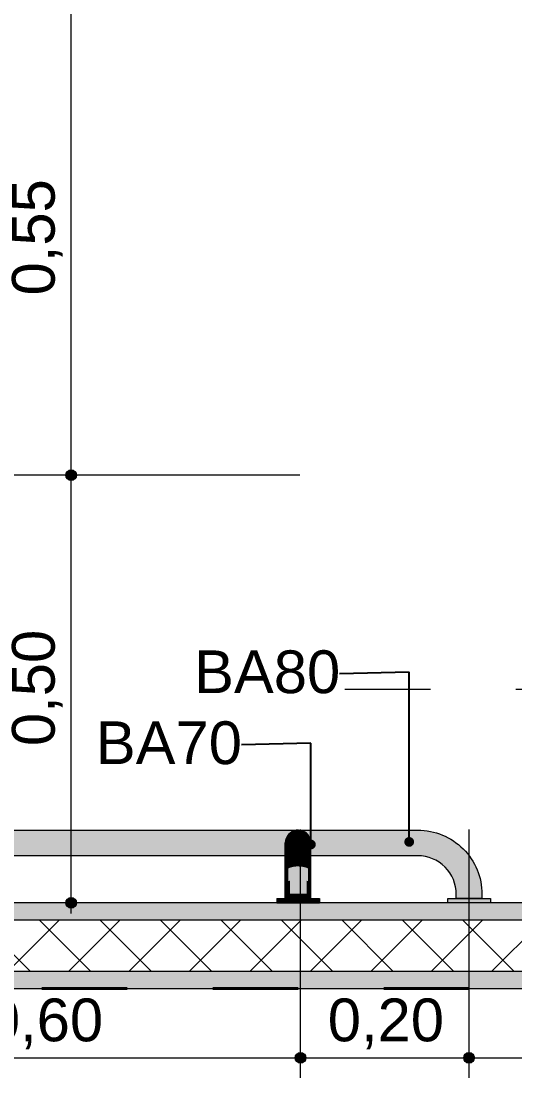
# Model space of a CAD drawing. Header units: metres. Extents: x -1.9 to 95.3, y -2.2 to 2.5.
# Drawn here: x 47.568 to 48.145, y -2.135 to -0.899 of the extents above; entities that cross this region are included whole.
import ezdxf

# ---------------------------------------------------------------- set-up
doc = ezdxf.new("R2010")
doc.units = ezdxf.units.M
doc.header["$MEASUREMENT"] = 0
doc.linetypes.add('Dashed', pattern=[0.035, 0.0225, -0.0125])
for name, color, linetype, lineweight in [('0_Caneta_No__1', 7, 'Continuous', 40), ('NOTAS-DETALHAMENTO.EXEC_Caneta_No__1', 7, 'Continuous', 40), ('NOTAS-DETALHAMENTO.EXEC_Caneta_No__241', 7, 'Continuous', 13), ('PAREDE CONSTRUIR_Caneta_No__241', 7, 'Continuous', 13), ('PAREDE CONSTRUIR_Caneta_No__255', 255, 'Continuous', 0), ('PAREDE CONSTRUIR_Caneta_No__83', 84, 'Continuous', 0)]:
    doc.layers.add(name, color=color, linetype=linetype, lineweight=lineweight)
for name, color, linetype, lineweight, true_color in [('0_Caneta_No__167', 7, 'Continuous', 0, 0x0035d5), ('0_Caneta_No__25', 7, 'Continuous', 13, 0x982312), ('EIXO HIDRÁULICO - Executivo.EXEC_Caneta_No__167', 7, 'Continuous', 0, 0x0035d5), ('LOUCAS-METAIS.ARQ_Caneta_No__18', 7, 'Continuous', 0, 0xdfdfdf), ('LOUCAS-METAIS.ARQ_Caneta_No__96', 7, 'Continuous', 0, 0xb6b6b6)]:
    doc.layers.add(name, color=color, linetype=linetype, lineweight=lineweight, true_color=true_color)
doc.styles.add('GENERATED_STYLE_1', font='arial.ttf')
doc.dimstyles.new('GENERATED_STYLE__1', dxfattribs={"dimtxt": 0.05, "dimasz": 0.02375, "dimexe": 0.18, "dimexo": 0.267183, "dimgap": 0, "dimtad": 1, "dimtih": 1, "dimtoh": 1, "dimzin": 0, "dimdsep": 46, "dimtxsty": 'GENERATED_STYLE_1', "dimblk": 'ARROWHEAD_11', "dimblk1": 'ARROWHEAD_11', "dimblk2": 'ARROWHEAD_11', "dimcen": 0.09, "dimclrd": 256, "dimclre": 256, "dimclrt": 256, "dimadec": 0, "dimazin": 0, "dimtfac": 1, "dimtdec": 4, "dimtmove": 0, "dimatfit": 3, "dimfxl": 0, "dimtolj": 1, "dimtzin": 0, "dimarcsym": 0})
doc.dimstyles.new('GENERATED_STYLE__3', dxfattribs={"dimtxt": 0.05, "dimasz": 0.02375, "dimexe": 0.18, "dimexo": 0.267183, "dimgap": 0, "dimtad": 1, "dimzin": 0, "dimdsep": 46, "dimtxsty": 'GENERATED_STYLE_1', "dimblk": 'ARROWHEAD_11', "dimblk1": 'ARROWHEAD_11', "dimblk2": 'ARROWHEAD_11', "dimcen": 0.09, "dimclrd": 256, "dimclre": 256, "dimclrt": 256, "dimadec": 0, "dimazin": 0, "dimtfac": 1, "dimtdec": 4, "dimtmove": 0, "dimatfit": 3, "dimfxl": 0, "dimtolj": 1, "dimtzin": 0, "dimarcsym": 0})
doc.dimstyles.new('GENERATED_STYLE__6', dxfattribs={"dimtxt": 0.18, "dimasz": 0.0228, "dimexe": 0.18, "dimexo": 0.0625, "dimgap": 0, "dimtad": 0, "dimtih": 1, "dimtoh": 1, "dimdec": 4, "dimzin": 0, "dimdsep": 46, "dimcen": 0.09, "dimadec": 0, "dimazin": 0, "dimtfac": 1, "dimtdec": 4, "dimtmove": 0, "dimatfit": 3, "dimldrblk": 'ARROWHEAD_11', "dimfxl": 0, "dimtolj": 1, "dimtzin": 0, "dimarcsym": 0})

# ---------------------------------------------------------------- blocks, each defined once
blk = doc.blocks.new('*D165', base_point=(47.813, -0.8305))
at = {"layer": '0_Caneta_No__167', "linetype": 'Continuous', "lineweight": 0, "true_color": 0x0035d5}
for points in [[(47.6201, -1.43), (47.6206, -1.4324), (47.622, -1.4344), (47.624, -1.4358), (47.6264, -1.4362), (47.6288, -1.4358), (47.6308, -1.4344), (47.6322, -1.4324), (47.6326, -1.43), (47.6322, -1.4276), (47.6308, -1.4256), (47.6288, -1.4242), (47.6264, -1.4237), (47.624, -1.4242), (47.622, -1.4256), (47.6206, -1.4276)], [(47.6201, -1.93), (47.6206, -1.9324), (47.622, -1.9344), (47.624, -1.9358), (47.6264, -1.9362), (47.6288, -1.9358), (47.6308, -1.9344), (47.6322, -1.9324), (47.6326, -1.93), (47.6322, -1.9276), (47.6308, -1.9256), (47.6288, -1.9242), (47.6264, -1.9237), (47.624, -1.9242), (47.622, -1.9256), (47.6206, -1.9276)]]:
    blk.add_hatch(color=162, dxfattribs=at).paths.add_polyline_path(points)
at = {"layer": '0_Caneta_No__167', "color": 162, "linetype": 'Continuous', "lineweight": 0, "true_color": 0x0035d5}
for p, q in [((47.6201, -1.43), (47.603, -1.43)), ((47.8936, -1.43), (47.6326, -1.43)), ((47.6264, -1.9237), (47.6264, -1.4362)), ((47.6201, -1.93), (47.3592, -1.93)), ((47.6264, -1.9425), (47.6264, -1.9362)), ((47.6498, -1.93), (47.6326, -1.93))]:
    blk.add_line(p, q, dxfattribs=at)
for centre in [(47.6264, -1.43), (47.6264, -1.93)]:
    blk.add_circle(centre, 0.00625, dxfattribs=at)
at = {"layer": '0_Caneta_No__167', "color": 162, "lineweight": 0, "true_color": 0x0035d5, "insert": (47.6164, -1.7467), "char_height": 0.05, "attachment_point": 7, "rotation": 90, "style": 'GENERATED_STYLE_1'}
blk.add_mtext('\\A1;{\\pql;\\fArial|b0|i0|c0|p0;\\W1.000000;0,50}', dxfattribs=at)
blk = doc.blocks.new('ARROWHEAD_11')
at = {"color": 0, "linetype": 'Continuous', "lineweight": 0}
blk.add_line((0, 0), (-1, 0), dxfattribs=at)
at = {"color": 0, "linetype": 'Continuous', "lineweight": 0, "const_width": 0.25, "flags": 128}
blk.add_lwpolyline([(-0.125, 0, 1), (0.125, 0, 1)], format="xyb", close=True, dxfattribs=at)
blk = doc.blocks.new('*D166', base_point=(47.813, -0.8305))
at = {"layer": '0_Caneta_No__167', "linetype": 'Continuous', "lineweight": 0, "true_color": 0x0035d5}
for points in [[(47.6201, -0.8761), (47.6206, -0.8785), (47.622, -0.8805), (47.624, -0.8819), (47.6264, -0.8824), (47.6288, -0.8819), (47.6308, -0.8805), (47.6322, -0.8785), (47.6326, -0.8761), (47.6322, -0.8737), (47.6308, -0.8717), (47.6288, -0.8703), (47.6264, -0.8699), (47.624, -0.8703), (47.622, -0.8717), (47.6206, -0.8737)], [(47.6201, -1.43), (47.6206, -1.4324), (47.622, -1.4344), (47.624, -1.4358), (47.6264, -1.4362), (47.6288, -1.4358), (47.6308, -1.4344), (47.6322, -1.4324), (47.6326, -1.43), (47.6322, -1.4276), (47.6308, -1.4256), (47.6288, -1.4242), (47.6264, -1.4237), (47.624, -1.4242), (47.622, -1.4256), (47.6206, -1.4276)]]:
    blk.add_hatch(color=162, dxfattribs=at).paths.add_polyline_path(points)
at = {"layer": '0_Caneta_No__167', "color": 162, "linetype": 'Continuous', "lineweight": 0, "true_color": 0x0035d5}
for p, q in [((47.6201, -0.8761), (47.603, -0.8761)), ((47.8936, -0.8761), (47.6326, -0.8761)), ((47.6264, -1.4237), (47.6264, -0.8824)), ((47.6201, -1.43), (47.603, -1.43)), ((47.8936, -1.43), (47.6326, -1.43))]:
    blk.add_line(p, q, dxfattribs=at)
for centre in [(47.6264, -0.8761), (47.6264, -1.43)]:
    blk.add_circle(centre, 0.00625, dxfattribs=at)
at = {"layer": '0_Caneta_No__167', "color": 162, "lineweight": 0, "true_color": 0x0035d5, "insert": (47.6164, -1.2198), "char_height": 0.05, "attachment_point": 7, "rotation": 90, "style": 'GENERATED_STYLE_1'}
blk.add_mtext('\\A1;{\\pql;\\fArial|b0|i0|c0|p0;\\W1.000000;0,55}', dxfattribs=at)
blk = doc.blocks.new('*D171', base_point=(47.813, -0.8305))
at = {"layer": '0_Caneta_No__25', "linetype": 'Continuous', "lineweight": 13, "true_color": 0x982312}
for points in [[(47.2882, -2.1112), (47.2887, -2.1136), (47.29, -2.1157), (47.292, -2.117), (47.2944, -2.1175), (47.2968, -2.117), (47.2988, -2.1157), (47.3002, -2.1136), (47.3007, -2.1112), (47.3002, -2.1089), (47.2988, -2.1068), (47.2968, -2.1055), (47.2944, -2.105), (47.292, -2.1055), (47.29, -2.1068), (47.2887, -2.1089)], [(47.8883, -2.1112), (47.8888, -2.1136), (47.8902, -2.1157), (47.8922, -2.117), (47.8946, -2.1175), (47.897, -2.117), (47.899, -2.1157), (47.9004, -2.1136), (47.9008, -2.1112), (47.9004, -2.1089), (47.899, -2.1068), (47.897, -2.1055), (47.8946, -2.105), (47.8922, -2.1055), (47.8902, -2.1068), (47.8888, -2.1089)]]:
    blk.add_hatch(color=24, dxfattribs=at).paths.add_polyline_path(points)
at = {"layer": '0_Caneta_No__25', "color": 24, "linetype": 'Continuous', "lineweight": 13, "true_color": 0x982312}
for p, q in [((47.2944, -2.105), (47.2944, -1.8441)), ((47.8946, -2.105), (47.8946, -1.8441)), ((47.3007, -2.1112), (47.8883, -2.1112)), ((47.2944, -2.1347), (47.2944, -2.1175)), ((47.8946, -2.1347), (47.8946, -2.1175))]:
    blk.add_line(p, q, dxfattribs=at)
for centre in [(47.2944, -2.1112), (47.8946, -2.1112)]:
    blk.add_circle(centre, 0.00625, dxfattribs=at)
at = {"layer": '0_Caneta_No__25', "color": 24, "lineweight": 13, "true_color": 0x982312, "insert": (47.5278, -2.1012), "char_height": 0.05, "attachment_point": 7, "style": 'GENERATED_STYLE_1'}
blk.add_mtext('\\A1;{\\pql;\\fArial|b0|i0|c0|p0;\\W1.000000;0,60}', dxfattribs=at)
blk = doc.blocks.new('*D172', base_point=(47.813, -0.8305))
at = {"layer": '0_Caneta_No__25', "linetype": 'Continuous', "lineweight": 13, "true_color": 0x982312}
for points in [[(47.8883, -2.1112), (47.8888, -2.1136), (47.8902, -2.1157), (47.8922, -2.117), (47.8946, -2.1175), (47.897, -2.117), (47.899, -2.1157), (47.9004, -2.1136), (47.9008, -2.1112), (47.9004, -2.1089), (47.899, -2.1068), (47.897, -2.1055), (47.8946, -2.105), (47.8922, -2.1055), (47.8902, -2.1068), (47.8888, -2.1089)], [(48.0853, -2.1112), (48.0858, -2.1136), (48.0872, -2.1157), (48.0892, -2.117), (48.0916, -2.1175), (48.094, -2.117), (48.096, -2.1157), (48.0974, -2.1136), (48.0978, -2.1112), (48.0974, -2.1089), (48.096, -2.1068), (48.094, -2.1055), (48.0916, -2.105), (48.0892, -2.1055), (48.0872, -2.1068), (48.0858, -2.1089)]]:
    blk.add_hatch(color=24, dxfattribs=at).paths.add_polyline_path(points)
at = {"layer": '0_Caneta_No__25', "color": 24, "linetype": 'Continuous', "lineweight": 13, "true_color": 0x982312}
for p, q in [((47.8946, -2.105), (47.8946, -1.8441)), ((48.0916, -2.105), (48.0916, -1.8441)), ((47.9008, -2.1112), (48.0853, -2.1112)), ((47.8946, -2.1347), (47.8946, -2.1175)), ((48.0916, -2.1347), (48.0916, -2.1175))]:
    blk.add_line(p, q, dxfattribs=at)
for centre in [(47.8946, -2.1112), (48.0916, -2.1112)]:
    blk.add_circle(centre, 0.00625, dxfattribs=at)
at = {"layer": '0_Caneta_No__25', "color": 24, "lineweight": 13, "true_color": 0x982312, "insert": (47.9264, -2.1012), "char_height": 0.05, "attachment_point": 7, "style": 'GENERATED_STYLE_1'}
blk.add_mtext('\\A1;{\\pql;\\fArial|b0|i0|c0|p0;\\W1.000000;0,20}', dxfattribs=at)
blk = doc.blocks.new('*D173', base_point=(47.813, -0.8305))
at = {"layer": '0_Caneta_No__25', "linetype": 'Continuous', "lineweight": 13, "true_color": 0x982312}
for points in [[(48.0853, -2.1112), (48.0858, -2.1136), (48.0872, -2.1157), (48.0892, -2.117), (48.0916, -2.1175), (48.094, -2.117), (48.096, -2.1157), (48.0974, -2.1136), (48.0978, -2.1112), (48.0974, -2.1089), (48.096, -2.1068), (48.094, -2.1055), (48.0916, -2.105), (48.0892, -2.1055), (48.0872, -2.1068), (48.0858, -2.1089)], [(48.3897, -2.1112), (48.3901, -2.1136), (48.3915, -2.1157), (48.3935, -2.117), (48.3959, -2.1175), (48.3983, -2.117), (48.4003, -2.1157), (48.4017, -2.1136), (48.4022, -2.1112), (48.4017, -2.1089), (48.4003, -2.1068), (48.3983, -2.1055), (48.3959, -2.105), (48.3935, -2.1055), (48.3915, -2.1068), (48.3901, -2.1089)]]:
    blk.add_hatch(color=24, dxfattribs=at).paths.add_polyline_path(points)
at = {"layer": '0_Caneta_No__25', "color": 24, "linetype": 'Continuous', "lineweight": 13, "true_color": 0x982312}
for p, q in [((48.0916, -2.105), (48.0916, -1.8441)), ((48.3959, -2.105), (48.3959, -1.8441)), ((48.0978, -2.1112), (48.3897, -2.1112)), ((48.0916, -2.1347), (48.0916, -2.1175)), ((48.3959, -2.1347), (48.3959, -2.1175))]:
    blk.add_line(p, q, dxfattribs=at)
for centre in [(48.0916, -2.1112), (48.3959, -2.1112)]:
    blk.add_circle(centre, 0.00625, dxfattribs=at)
at = {"layer": '0_Caneta_No__25', "color": 24, "lineweight": 13, "true_color": 0x982312, "insert": (48.177, -2.1012), "char_height": 0.05, "attachment_point": 7, "style": 'GENERATED_STYLE_1'}
blk.add_mtext('\\A1;{\\pql;\\fArial|b0|i0|c0|p0;\\W1.000000;0,30}', dxfattribs=at)

msp = doc.modelspace()

# ---------------------------------------------------------------- hatches: boundary and pattern name
at = {"layer": 'LOUCAS-METAIS.ARQ_Caneta_No__18', "linetype": 'Continuous', "lineweight": 0, "true_color": 0xdfdfdf}
for points in [[(47.2767, -1.925), (47.3067, -1.925), (47.3067, -1.92, -0.414214), (47.3517, -1.875), (48.0317, -1.875, -0.414214), (48.0767, -1.92), (48.0767, -1.925), (48.1067, -1.925), (48.1067, -1.92, 0.414214), (48.0317, -1.845), (47.3517, -1.845, 0.414214), (47.2767, -1.92)], [(47.8777, -1.8547), (47.8777, -1.8563), (47.8789, -1.854), (47.8789, -1.8523)], [(47.8804, -1.8519), (47.8804, -1.8502), (47.8789, -1.8523), (47.8789, -1.854)], [(47.8789, -1.859), (47.8804, -1.8571), (47.8804, -1.8519), (47.8789, -1.854)], [(47.8823, -1.8501), (47.8823, -1.8484), (47.8804, -1.8502), (47.8804, -1.8519)], [(47.8804, -1.8571), (47.8823, -1.8554), (47.8823, -1.8501), (47.8804, -1.8519)], [(47.8823, -1.8501), (47.8845, -1.8487), (47.8845, -1.8469), (47.8823, -1.8484)], [(47.8823, -1.8554), (47.8845, -1.8541), (47.8845, -1.8487), (47.8823, -1.8501)], [(47.8868, -1.8476), (47.8868, -1.8459), (47.8845, -1.8469), (47.8845, -1.8487)], [(47.8845, -1.8487), (47.8845, -1.8541), (47.8868, -1.8531), (47.8868, -1.8476)], [(47.8845, -1.8541), (47.8845, -1.8628), (47.8868, -1.862), (47.8868, -1.8531)], [(47.8894, -1.847), (47.8894, -1.8452), (47.8868, -1.8459), (47.8868, -1.8476)], [(47.8868, -1.8476), (47.8868, -1.8531), (47.8894, -1.8526), (47.8894, -1.847)], [(47.8868, -1.8531), (47.8868, -1.862), (47.8894, -1.8615), (47.8894, -1.8526)], [(47.892, -1.8468), (47.892, -1.8451), (47.8894, -1.8452), (47.8894, -1.847)], [(47.8894, -1.847), (47.8894, -1.8526), (47.892, -1.8524), (47.892, -1.8468)], [(47.8894, -1.8526), (47.8894, -1.8615), (47.892, -1.8613), (47.892, -1.8524)], [(47.8946, -1.8471), (47.8946, -1.8453), (47.892, -1.8451), (47.892, -1.8468)], [(47.892, -1.8524), (47.8946, -1.8526), (47.8946, -1.8471), (47.892, -1.8468)], [(47.892, -1.8613), (47.8946, -1.8616), (47.8946, -1.8526), (47.892, -1.8524)], [(47.8946, -1.8471), (47.8971, -1.8478), (47.8971, -1.846), (47.8946, -1.8453)], [(47.8946, -1.8526), (47.8971, -1.8533), (47.8971, -1.8478), (47.8946, -1.8471)], [(47.8946, -1.8616), (47.8971, -1.8621), (47.8971, -1.8533), (47.8946, -1.8526)], [(47.8995, -1.8489), (47.8995, -1.8472), (47.8971, -1.846), (47.8971, -1.8478)], [(47.8971, -1.8478), (47.8971, -1.8533), (47.8995, -1.8543), (47.8995, -1.8489)], [(47.8971, -1.8621), (47.8995, -1.863), (47.8995, -1.8543), (47.8971, -1.8533)], [(47.9016, -1.8504), (47.9016, -1.8487), (47.8995, -1.8472), (47.8995, -1.8489)], [(47.8995, -1.8489), (47.8995, -1.8543), (47.9016, -1.8557), (47.9016, -1.8504)], [(47.9016, -1.8487), (47.9016, -1.8504), (47.9034, -1.8523), (47.9034, -1.8506)], [(47.9016, -1.8557), (47.9034, -1.8574), (47.9034, -1.8523), (47.9016, -1.8504)], [(47.9048, -1.8544), (47.9048, -1.8528), (47.9034, -1.8506), (47.9034, -1.8523)], [(47.9034, -1.8523), (47.9034, -1.8574), (47.9048, -1.8594), (47.9048, -1.8544)], [(47.9059, -1.8568), (47.9059, -1.8552), (47.9048, -1.8528), (47.9048, -1.8544)], [(47.877, -1.8587), (47.877, -1.8572), (47.8767, -1.8598), (47.8767, -1.8613)], [(47.8767, -1.8613), (47.8767, -1.8658), (47.877, -1.8634), (47.877, -1.8587)], [(47.877, -1.8709), (47.877, -1.8634), (47.8767, -1.8658), (47.8767, -1.8729)], [(47.8777, -1.8563), (47.8777, -1.8547), (47.877, -1.8572), (47.877, -1.8587)], [(47.877, -1.8634), (47.8777, -1.8611), (47.8777, -1.8563), (47.877, -1.8587)], [(47.877, -1.8709), (47.8777, -1.8689), (47.8777, -1.8611), (47.877, -1.8634)], [(47.8777, -1.8611), (47.8789, -1.859), (47.8789, -1.854), (47.8777, -1.8563)], [(47.8777, -1.8689), (47.8789, -1.8671), (47.8789, -1.859), (47.8777, -1.8611)], [(47.8789, -1.859), (47.8789, -1.8671), (47.8804, -1.8654), (47.8804, -1.8571)], [(47.8789, -1.8778), (47.8804, -1.8765), (47.8804, -1.8654), (47.8789, -1.8671)], [(47.8804, -1.8654), (47.8823, -1.864), (47.8823, -1.8554), (47.8804, -1.8571)], [(47.8804, -1.8654), (47.8804, -1.8765), (47.8823, -1.8753), (47.8823, -1.864)], [(47.8823, -1.864), (47.8845, -1.8628), (47.8845, -1.8541), (47.8823, -1.8554)], [(47.8823, -1.8753), (47.8845, -1.8744), (47.8845, -1.8628), (47.8823, -1.864)], [(47.8845, -1.8744), (47.8868, -1.8737), (47.8868, -1.862), (47.8845, -1.8628)], [(47.8868, -1.8737), (47.8894, -1.8733), (47.8894, -1.8615), (47.8868, -1.862)], [(47.8894, -1.8615), (47.8894, -1.8733), (47.892, -1.8732), (47.892, -1.8613)], [(47.892, -1.8613), (47.892, -1.8732), (47.8946, -1.8734), (47.8946, -1.8616)], [(47.8946, -1.8734), (47.8971, -1.8739), (47.8971, -1.8621), (47.8946, -1.8616)], [(47.8971, -1.8739), (47.8995, -1.8746), (47.8995, -1.863), (47.8971, -1.8621)], [(47.8995, -1.8543), (47.8995, -1.863), (47.9016, -1.8642), (47.9016, -1.8557)], [(47.8995, -1.8746), (47.9016, -1.8755), (47.9016, -1.8642), (47.8995, -1.863)], [(47.9016, -1.8642), (47.9034, -1.8657), (47.9034, -1.8574), (47.9016, -1.8557)], [(47.9016, -1.8642), (47.9016, -1.8755), (47.9034, -1.8767), (47.9034, -1.8657)], [(47.9034, -1.8574), (47.9034, -1.8657), (47.9048, -1.8674), (47.9048, -1.8594)], [(47.9034, -1.8767), (47.9048, -1.8781), (47.9048, -1.8674), (47.9034, -1.8657)], [(47.9048, -1.8594), (47.9059, -1.8616), (47.9059, -1.8568), (47.9048, -1.8544)], [(47.9048, -1.8674), (47.9059, -1.8693), (47.9059, -1.8616), (47.9048, -1.8594)], [(47.9059, -1.8552), (47.9059, -1.8568), (47.9065, -1.8593), (47.9065, -1.8577)], [(47.9059, -1.8616), (47.9065, -1.8639), (47.9065, -1.8593), (47.9059, -1.8568)], [(47.9059, -1.8693), (47.9065, -1.8713), (47.9065, -1.8639), (47.9059, -1.8616)], [(47.9067, -1.8618), (47.9067, -1.8603), (47.9065, -1.8577), (47.9065, -1.8593)], [(47.9065, -1.8639), (47.9067, -1.8662), (47.9067, -1.8618), (47.9065, -1.8593)], [(47.9067, -1.8733), (47.9067, -1.8662), (47.9065, -1.8639), (47.9065, -1.8713)], [(47.877, -1.8808), (47.877, -1.8709), (47.8767, -1.8729), (47.8767, -1.8825)], [(47.8777, -1.8793), (47.8777, -1.8689), (47.877, -1.8709), (47.877, -1.8808)], [(47.8777, -1.8793), (47.8789, -1.8778), (47.8789, -1.8671), (47.8777, -1.8689)], [(47.8777, -1.8793), (47.8777, -1.8917), (47.8789, -1.8906), (47.8789, -1.8778)], [(47.8789, -1.8906), (47.8804, -1.8897), (47.8804, -1.8765), (47.8789, -1.8778)], [(47.8804, -1.8897), (47.8823, -1.8889), (47.8823, -1.8753), (47.8804, -1.8765)], [(47.8823, -1.8889), (47.8845, -1.8883), (47.8845, -1.8744), (47.8823, -1.8753)], [(47.8845, -1.8883), (47.8868, -1.8878), (47.8868, -1.8737), (47.8845, -1.8744)], [(47.8868, -1.8737), (47.8868, -1.8878), (47.8894, -1.8875), (47.8894, -1.8733)], [(47.8894, -1.8875), (47.892, -1.8875), (47.892, -1.8732), (47.8894, -1.8733)], [(47.892, -1.8875), (47.8946, -1.8876), (47.8946, -1.8734), (47.892, -1.8732)], [(47.8946, -1.8876), (47.8971, -1.8879), (47.8971, -1.8739), (47.8946, -1.8734)], [(47.8971, -1.8879), (47.8995, -1.8884), (47.8995, -1.8746), (47.8971, -1.8739)], [(47.8995, -1.8884), (47.9016, -1.8891), (47.9016, -1.8755), (47.8995, -1.8746)], [(47.9016, -1.8891), (47.9034, -1.8899), (47.9034, -1.8767), (47.9016, -1.8755)], [(47.9034, -1.8899), (47.9048, -1.8908), (47.9048, -1.8781), (47.9034, -1.8767)], [(47.9048, -1.8674), (47.9048, -1.8781), (47.9059, -1.8796), (47.9059, -1.8693)], [(47.9059, -1.8919), (47.9059, -1.8796), (47.9048, -1.8781), (47.9048, -1.8908)], [(47.9059, -1.8796), (47.9065, -1.8812), (47.9065, -1.8713), (47.9059, -1.8693)], [(47.9067, -1.8828), (47.9067, -1.8733), (47.9065, -1.8713), (47.9065, -1.8812)], [(47.8767, -1.8825), (47.8767, -1.8939), (47.877, -1.8928), (47.877, -1.8808)], [(47.8777, -1.8917), (47.8777, -1.8793), (47.877, -1.8808), (47.877, -1.8928)], [(47.8789, -1.905), (47.8804, -1.9045), (47.8804, -1.8897), (47.8789, -1.8906)], [(47.8823, -1.9041), (47.8823, -1.8889), (47.8804, -1.8897), (47.8804, -1.9045)], [(47.8823, -1.8889), (47.8823, -1.9041), (47.8845, -1.9038), (47.8845, -1.8883)], [(47.8868, -1.9035), (47.8868, -1.8878), (47.8845, -1.8883), (47.8845, -1.9038)], [(47.8894, -1.9034), (47.8894, -1.8875), (47.8868, -1.8878), (47.8868, -1.9035)], [(47.892, -1.9033), (47.892, -1.8875), (47.8894, -1.8875), (47.8894, -1.9034)], [(47.8946, -1.9034), (47.8946, -1.8876), (47.892, -1.8875), (47.892, -1.9033)], [(47.8946, -1.8876), (47.8946, -1.9034), (47.8971, -1.9036), (47.8971, -1.8879)], [(47.8995, -1.9038), (47.8995, -1.8884), (47.8971, -1.8879), (47.8971, -1.9036)], [(47.9016, -1.9042), (47.9016, -1.8891), (47.8995, -1.8884), (47.8995, -1.9038)], [(47.9016, -1.9042), (47.9034, -1.9046), (47.9034, -1.8899), (47.9016, -1.8891)], [(47.9034, -1.9046), (47.9048, -1.9051), (47.9048, -1.8908), (47.9034, -1.8899)], [(47.9059, -1.8796), (47.9059, -1.8919), (47.9065, -1.893), (47.9065, -1.8812)], [(47.9065, -1.893), (47.9067, -1.8941), (47.9067, -1.8828), (47.9065, -1.8812)], [(47.877, -1.9061), (47.877, -1.8928), (47.8767, -1.8939), (47.8767, -1.9066)], [(47.877, -1.9061), (47.8777, -1.9055), (47.8777, -1.8917), (47.877, -1.8928)], [(47.8777, -1.9055), (47.8789, -1.905), (47.8789, -1.8906), (47.8777, -1.8917)], [(47.9048, -1.9051), (47.9059, -1.9056), (47.9059, -1.8919), (47.9048, -1.8908)], [(47.9059, -1.9056), (47.9065, -1.9062), (47.9065, -1.893), (47.9059, -1.8919)], [(47.9067, -1.9068), (47.9067, -1.8941), (47.9065, -1.893), (47.9065, -1.9062)], [(47.8767, -1.92), (47.877, -1.9199), (47.877, -1.9061), (47.8767, -1.9066)], [(47.877, -1.9199), (47.8777, -1.9197), (47.8777, -1.9055), (47.877, -1.9061)], [(47.8777, -1.9055), (47.8777, -1.9197), (47.8789, -1.9196), (47.8789, -1.905)], [(47.8804, -1.9195), (47.8804, -1.9045), (47.8789, -1.905), (47.8789, -1.9196)], [(47.8823, -1.9194), (47.8823, -1.9041), (47.8804, -1.9045), (47.8804, -1.9195)], [(47.8823, -1.9194), (47.8845, -1.9193), (47.8845, -1.9038), (47.8823, -1.9041)], [(47.8868, -1.9193), (47.8868, -1.9035), (47.8845, -1.9038), (47.8845, -1.9193)], [(47.8894, -1.9192), (47.8894, -1.9034), (47.8868, -1.9035), (47.8868, -1.9193)], [(47.892, -1.9192), (47.892, -1.9033), (47.8894, -1.9034), (47.8894, -1.9192)], [(47.8946, -1.9192), (47.8946, -1.9034), (47.892, -1.9033), (47.892, -1.9192)], [(47.8946, -1.9034), (47.8946, -1.9192), (47.8971, -1.9193), (47.8971, -1.9036)], [(47.8995, -1.9193), (47.8995, -1.9038), (47.8971, -1.9036), (47.8971, -1.9193)], [(47.9016, -1.9194), (47.9016, -1.9042), (47.8995, -1.9038), (47.8995, -1.9193)], [(47.9016, -1.9194), (47.9034, -1.9195), (47.9034, -1.9046), (47.9016, -1.9042)], [(47.9048, -1.9196), (47.9048, -1.9051), (47.9034, -1.9046), (47.9034, -1.9195)], [(47.9059, -1.9198), (47.9059, -1.9056), (47.9048, -1.9051), (47.9048, -1.9196)], [(47.9059, -1.9198), (47.9065, -1.9199), (47.9065, -1.9062), (47.9059, -1.9056)], [(47.9065, -1.9199), (47.9067, -1.9201), (47.9067, -1.9068), (47.9065, -1.9062)], [(47.8668, -1.9301), (47.8674, -1.9301), (47.8674, -1.9251), (47.8668, -1.9251)], [(47.8674, -1.9251), (47.8674, -1.9301), (47.8701, -1.9301), (47.8701, -1.9251)], [(47.8701, -1.9251), (47.8701, -1.9301), (47.8747, -1.9301), (47.8747, -1.9251)], [(47.8747, -1.9301), (47.8809, -1.9301), (47.8809, -1.9251), (47.8747, -1.9251)], [(47.8767, -1.92), (47.8767, -1.9251), (47.877, -1.9251), (47.877, -1.9199)], [(47.877, -1.9251), (47.8777, -1.9251), (47.8777, -1.9197), (47.877, -1.9199)], [(47.8777, -1.9197), (47.8777, -1.9251), (47.8789, -1.9251), (47.8789, -1.9196)], [(47.8789, -1.9251), (47.8804, -1.9251), (47.8804, -1.9195), (47.8789, -1.9196)], [(47.8804, -1.9251), (47.8823, -1.9251), (47.8823, -1.9194), (47.8804, -1.9195)], [(47.8809, -1.9251), (47.8809, -1.9301), (47.888, -1.9301), (47.888, -1.9251)], [(47.8823, -1.9194), (47.8823, -1.9251), (47.8845, -1.9251), (47.8845, -1.9193)], [(47.8845, -1.9251), (47.8868, -1.9251), (47.8868, -1.9193), (47.8845, -1.9193)], [(47.8868, -1.9251), (47.8894, -1.9251), (47.8894, -1.9192), (47.8868, -1.9193)], [(47.888, -1.9301), (47.8955, -1.9301), (47.8955, -1.9251), (47.888, -1.9251)], [(47.8894, -1.9251), (47.892, -1.9251), (47.892, -1.9192), (47.8894, -1.9192)], [(47.892, -1.9251), (47.8946, -1.9251), (47.8946, -1.9192), (47.892, -1.9192)], [(47.8946, -1.9192), (47.8946, -1.9251), (47.8971, -1.9251), (47.8971, -1.9193)], [(47.8955, -1.9251), (47.8955, -1.9301), (47.9026, -1.9301), (47.9026, -1.9251)], [(47.8971, -1.9251), (47.8995, -1.9251), (47.8995, -1.9193), (47.8971, -1.9193)], [(47.8995, -1.9251), (47.9016, -1.9251), (47.9016, -1.9194), (47.8995, -1.9193)], [(47.9016, -1.9251), (47.9034, -1.9251), (47.9034, -1.9195), (47.9016, -1.9194)], [(47.9026, -1.9301), (47.9087, -1.9301), (47.9087, -1.9251), (47.9026, -1.9251)], [(47.9034, -1.9251), (47.9048, -1.9251), (47.9048, -1.9196), (47.9034, -1.9195)], [(47.9048, -1.9251), (47.9059, -1.9251), (47.9059, -1.9198), (47.9048, -1.9196)], [(47.9059, -1.9251), (47.9065, -1.9251), (47.9065, -1.9199), (47.9059, -1.9198)], [(47.9067, -1.9251), (47.9067, -1.9201), (47.9065, -1.9199), (47.9065, -1.9251)], [(47.9087, -1.9251), (47.9087, -1.9301), (47.9134, -1.9301), (47.9134, -1.9251)], [(47.9134, -1.9251), (47.9134, -1.9301), (47.9161, -1.9301), (47.9161, -1.9251)], [(47.9161, -1.9301), (47.9167, -1.9301), (47.9167, -1.9251), (47.9161, -1.9251)], [(48.0667, -1.93), (48.1167, -1.93), (48.1167, -1.925), (48.0667, -1.925)]]:
    msp.add_hatch(color=254, dxfattribs=at).paths.add_polyline_path(points)
at = {"layer": 'PAREDE CONSTRUIR_Caneta_No__255', "linetype": 'Continuous', "lineweight": 0}
for points in [[(46.8919, -1.95), (48.8959, -1.95), (48.8959, -1.93), (46.8919, -1.93)], [(47.4435, -2.03), (48.8959, -2.03), (48.8959, -2.01), (47.4435, -2.01)]]:
    msp.add_hatch(color=255, dxfattribs=at).paths.add_polyline_path(points)
at = {"layer": 'PAREDE CONSTRUIR_Caneta_No__83', "linetype": 'Continuous', "lineweight": 0}
h = msp.add_hatch(dxfattribs=at)
h.set_pattern_fill('Placomur_000b', color=84, style=0, pattern_type=2)
h.set_pattern_definition([(45, (47.81302, -0.830483), (-0.0353553, 0.0353553), []), (135, (47.81302, -0.830483), (0.0353553, 0.0353553), [])])
h.paths.add_polyline_path([(47.4235, -2.01), (48.8959, -2.01), (48.8959, -1.95), (47.4235, -1.95)])

# ---------------------------------------------------------------- linework, layer by layer
at = {"layer": '0_Caneta_No__1', "color": 7, "linetype": 'Dashed', "lineweight": 40}
msp.add_lwpolyline([(46.7919, -2.03), (48.9959, -2.03), (48.9959, -0.0327), (46.7919, -0.0327)], close=True, dxfattribs=at)
at = {"layer": 'EIXO HIDRÁULICO - Executivo.EXEC_Caneta_No__167', "color": 162, "linetype": 'Dashed', "lineweight": 0, "true_color": 0x0035d5}
for p, q in [((47.8413, -1.43), (46.8919, -1.43)), ((47.9465, -1.68), (48.8959, -1.68))]:
    msp.add_line(p, q, dxfattribs=at)
at = {"layer": 'LOUCAS-METAIS.ARQ_Caneta_No__96', "color": 253, "linetype": 'Continuous', "lineweight": 0, "true_color": 0xb6b6b6}
for p, q in [((47.8789, -1.8523), (47.8777, -1.8547)), ((47.8804, -1.8502), (47.8789, -1.8523)), ((47.8823, -1.8484), (47.8804, -1.8502)), ((47.8845, -1.8469), (47.8823, -1.8484)), ((47.8868, -1.8459), (47.8845, -1.8469)), ((47.8894, -1.8452), (47.8868, -1.8459)), ((47.892, -1.8451), (47.8894, -1.8452)), ((47.8946, -1.8453), (47.892, -1.8451)), ((47.8971, -1.846), (47.8946, -1.8453)), ((47.8995, -1.8472), (47.8971, -1.846)), ((47.9016, -1.8487), (47.8995, -1.8472)), ((47.9034, -1.8506), (47.9016, -1.8487)), ((47.9048, -1.8528), (47.9034, -1.8506)), ((47.9059, -1.8552), (47.9048, -1.8528)), ((47.877, -1.8572), (47.8767, -1.8598)), ((47.8767, -1.8613), (47.8767, -1.8598)), ((47.8767, -1.8658), (47.8767, -1.8613)), ((47.8767, -1.8729), (47.8767, -1.8658)), ((47.8777, -1.8547), (47.877, -1.8572)), ((47.9065, -1.8577), (47.9059, -1.8552)), ((47.9067, -1.8603), (47.9065, -1.8577)), ((47.9067, -1.8618), (47.9067, -1.8603)), ((47.9067, -1.8662), (47.9067, -1.8618)), ((47.8767, -1.8825), (47.8767, -1.8729)), ((47.9067, -1.8733), (47.9067, -1.8662)), ((47.9067, -1.8828), (47.9067, -1.8733)), ((47.8767, -1.8939), (47.8767, -1.8825)), ((47.9067, -1.8941), (47.9067, -1.8828)), ((47.8767, -1.9066), (47.8767, -1.8939)), ((47.9067, -1.9068), (47.9067, -1.8941)), ((47.8767, -1.92), (47.8767, -1.9066)), ((47.9067, -1.9201), (47.9067, -1.9068)), ((47.8668, -1.9251), (47.8674, -1.9251)), ((47.8668, -1.9251), (47.8668, -1.9301)), ((47.8674, -1.9251), (47.8701, -1.9251)), ((47.8701, -1.9251), (47.8747, -1.9251)), ((47.8747, -1.9251), (47.8809, -1.9251)), ((47.8767, -1.9251), (47.8767, -1.92)), ((47.8809, -1.9251), (47.888, -1.9251)), ((47.888, -1.9251), (47.8955, -1.9251)), ((47.8955, -1.9251), (47.9026, -1.9251)), ((47.9026, -1.9251), (47.9087, -1.9251)), ((47.9067, -1.9251), (47.9067, -1.9201)), ((47.9087, -1.9251), (47.9134, -1.9251)), ((47.9134, -1.9251), (47.9161, -1.9251)), ((47.9161, -1.9251), (47.9167, -1.9251)), ((47.9167, -1.9251), (47.9167, -1.9301)), ((47.8668, -1.9301), (47.8674, -1.9301)), ((47.8674, -1.9301), (47.8701, -1.9301)), ((47.8701, -1.9301), (47.8747, -1.9301)), ((47.8747, -1.9301), (47.8809, -1.9301)), ((47.8809, -1.9301), (47.888, -1.9301)), ((47.888, -1.9301), (47.8955, -1.9301)), ((47.8955, -1.9301), (47.9026, -1.9301)), ((47.9026, -1.9301), (47.9087, -1.9301)), ((47.9087, -1.9301), (47.9134, -1.9301)), ((47.9134, -1.9301), (47.9161, -1.9301)), ((47.9161, -1.9301), (47.9167, -1.9301))]:
    msp.add_line(p, q, dxfattribs=at)
msp.add_lwpolyline([(47.2767, -1.925), (47.2767, -1.92, -0.414214), (47.3517, -1.845), (48.0317, -1.845, -0.414214), (48.1067, -1.92), (48.1067, -1.925), (48.0767, -1.925), (48.0767, -1.92, 0.414214), (48.0317, -1.875), (47.3517, -1.875, 0.414214), (47.3067, -1.92), (47.3067, -1.925)], format="xyb", close=True, dxfattribs=at)
msp.add_lwpolyline([(48.0667, -1.93), (48.0667, -1.925), (48.1167, -1.925), (48.1167, -1.93)], close=True, dxfattribs=at)
at = {"layer": 'PAREDE CONSTRUIR_Caneta_No__241', "color": 7, "linetype": 'Continuous', "lineweight": 13}
for p, q in [((46.8919, -1.95), (48.8959, -1.95)), ((47.4235, -2.01), (48.8959, -2.01))]:
    msp.add_line(p, q, dxfattribs=at)
for points in [[(48.8959, -1.93), (46.8919, -1.93)], [(47.4435, -2.03), (48.8959, -2.03)]]:
    msp.add_lwpolyline(points, dxfattribs=at)

# ---------------------------------------------------------------- texts
at = {"layer": 'NOTAS-DETALHAMENTO.EXEC_Caneta_No__1', "color": 7, "linetype": 'Continuous', "lineweight": 40, "char_height": 0.05, "attachment_point": 4, "style": 'GENERATED_STYLE_1'}
for s, insert in [('\\A1;{\\pql;\\fArial|b0|i0|c0|p0;\\W1.000000;BA\\fArial|b0|i0|c0|p0;\\W1.000000;80}', (47.7701, -1.6602)), ('\\A1;{\\pql;\\fArial|b0|i0|c0|p0;\\W1.000000;BA\\fArial|b0|i0|c0|p0;\\W1.000000;70}', (47.6552, -1.7432))]:
    msp.add_mtext(s, dxfattribs=dict(at, insert=insert))

# ---------------------------------------------------------------- dimensions: what is measured, and where the dimension line sits
at = {"color": 162, "linetype": 'Continuous', "lineweight": 0, "true_color": 0x0035d5}
for base, p1, p2, picture, middle in [((47.6264, -0.8761), (47.6573, -1.43), (47.6676, -0.8761), '*D166', (47.5914, -1.1551)), ((47.6264, -1.43), (46.8719, -1.93), (47.6573, -1.43), '*D165', (47.5914, -1.682))]:
    dim = msp.add_linear_dim(base=base, p1=p1, p2=p2, angle=90, dimstyle='GENERATED_STYLE__3', dxfattribs=at)
    dim.commit()
    dim.dimension.update_dxf_attribs({"geometry": picture, "text_midpoint": middle, "dimtype": 160, "text_rotation": 90})
at = {"color": 24, "linetype": 'Continuous', "lineweight": 13, "true_color": 0x982312}
for base, p1, p2, picture, middle in [((47.8946, -2.1112), (47.2944, -1.93), (47.8946, -1.9251), '*D171', (47.5925, -2.0762)), ((48.0916, -2.1112), (47.8946, -1.9251), (48.0916, -1.925), '*D172', (47.9911, -2.0762)), ((48.3959, -2.1112), (48.0916, -1.925), (48.3959, -1.93), '*D173', (48.2418, -2.0762))]:
    dim = msp.add_linear_dim(base=base, p1=p1, p2=p2, dimstyle='GENERATED_STYLE__1', dxfattribs=at)
    dim.commit()
    dim.dimension.update_dxf_attribs({"geometry": picture, "text_midpoint": middle, "dimtype": 160})

# ---------------------------------------------------------------- leaders
at = {"layer": 'NOTAS-DETALHAMENTO.EXEC_Caneta_No__241', "color": 7, "linetype": 'Continuous', "lineweight": 13, "annotation_type": 0, "has_hookline": 1, "hookline_direction": 1, "text_width": 0.1623}
for points in [[(48.0216, -1.8588), (48.0216, -1.6602), (47.9403, -1.6621)], [(47.9067, -1.8618), (47.9067, -1.7432), (47.8254, -1.7451)]]:
    msp.add_leader(points, dimstyle='GENERATED_STYLE__6', dxfattribs=at)

doc.saveas('drawing.dxf')
